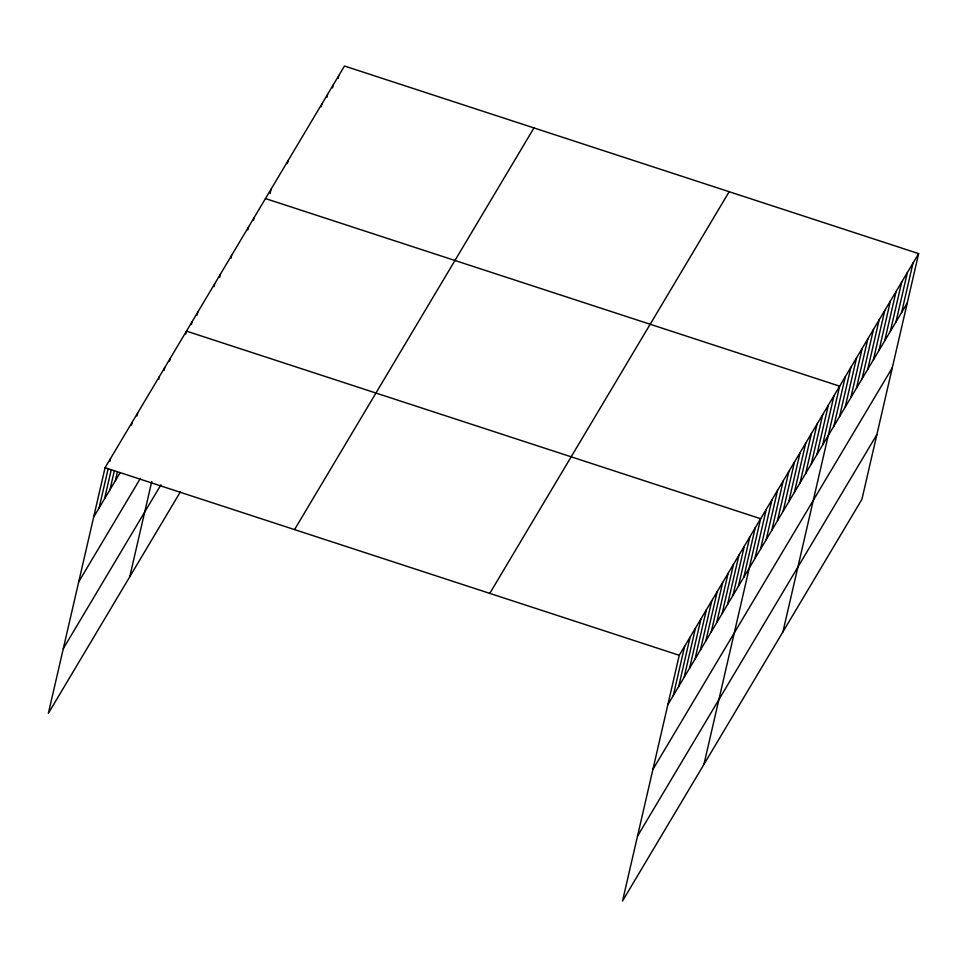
<?xml version="1.0" encoding="UTF-8"?>
<svg xmlns="http://www.w3.org/2000/svg" width="967" height="967" viewBox="0 0 967 967"><rect width="100%" height="100%" fill="white"/><g stroke="black" fill="none" stroke-linecap="round" stroke-linejoin="round"><path stroke-width="1.45" d="M918.65 253.62L679.257 655.288L622.53 900.978L861.935 499.298L918.65 253.62L344.47 66.022L105.065 467.702L48.35 713.38L180.527 491.599M99.093 507.977L108.147 468.765M109.827 461.501L110.492 458.588M104.521 498.875L111.229 469.829M109.948 489.773L114.311 470.893M115.375 480.672L117.382 471.956M131.536 425.081L132.201 422.168M136.951 415.979L137.628 413.066M158.661 379.56L159.337 376.647M164.088 370.446L164.765 367.545M169.515 361.344L170.18 358.443M129.747 576.815L151.759 481.445M185.797 334.038L186.462 331.125L760.642 518.723L703.928 764.401M191.442 324.561L192.107 321.66M197.075 315.097L197.751 312.196M214.009 286.691L214.674 283.79M219.654 277.227L220.319 274.326M230.932 258.286L231.609 255.385M247.866 229.892L248.531 226.979M253.511 220.416L254.176 217.515M270.107 193.473L271.111 189.109M287.368 163.616L288.033 160.703M321.225 106.805L321.89 103.892M326.87 97.341L327.535 94.428M332.515 87.864L333.18 84.963M338.148 78.4L338.825 75.499M673.274 695.575L684.684 646.186M678.701 686.473L690.112 637.084M684.128 677.371L695.527 627.982M689.556 668.27L700.954 618.88M694.983 659.156L706.381 609.766M700.41 650.054L711.809 600.664M705.837 640.952L717.236 591.562M711.265 631.85L722.663 582.46M716.692 622.736L728.091 573.346M722.119 613.634L733.518 564.245M727.535 604.532L738.945 555.143M732.962 595.43L744.372 546.041M738.389 586.328L749.8 536.939M743.816 577.214L755.227 527.825M754.889 558.648L766.287 509.258M760.533 549.183L771.932 499.794M766.178 539.707L777.577 490.317M771.823 530.242L783.222 480.853M777.456 520.778L788.867 471.388M783.101 511.301L794.511 461.912M788.746 501.837L800.144 452.447M794.391 492.372L805.789 442.983M800.035 482.908L811.434 433.518M805.68 473.431L817.079 424.042M811.313 463.967L822.724 414.577M816.958 454.502L828.368 405.113M822.603 445.025L834.001 395.636M782.932 631.85L839.646 386.171L265.466 198.573M833.892 426.096L845.291 376.707M839.537 416.632L850.936 367.242M845.17 407.155L856.581 357.766M850.815 397.691L862.226 348.301M856.46 388.226L867.858 338.837M862.105 378.75L873.503 329.36M867.75 369.285L879.148 319.896M873.394 359.821L884.793 310.431M879.027 350.356L890.438 300.967M884.672 340.88L896.083 291.49M890.317 331.415L901.715 282.026M895.962 321.951L907.36 272.561M901.607 312.474L913.005 263.097M93.666 517.091L120.126 472.706M78.714 581.856L140.433 478.302M63.302 648.603L160.921 484.818M294.548 529.602L533.953 127.934M489.773 593.387L729.166 191.72M667.846 704.677L907.251 303.009M652.894 769.454L892.287 367.786M637.483 836.201L876.888 434.534M105.065 467.702L679.257 655.288"/></g></svg>
